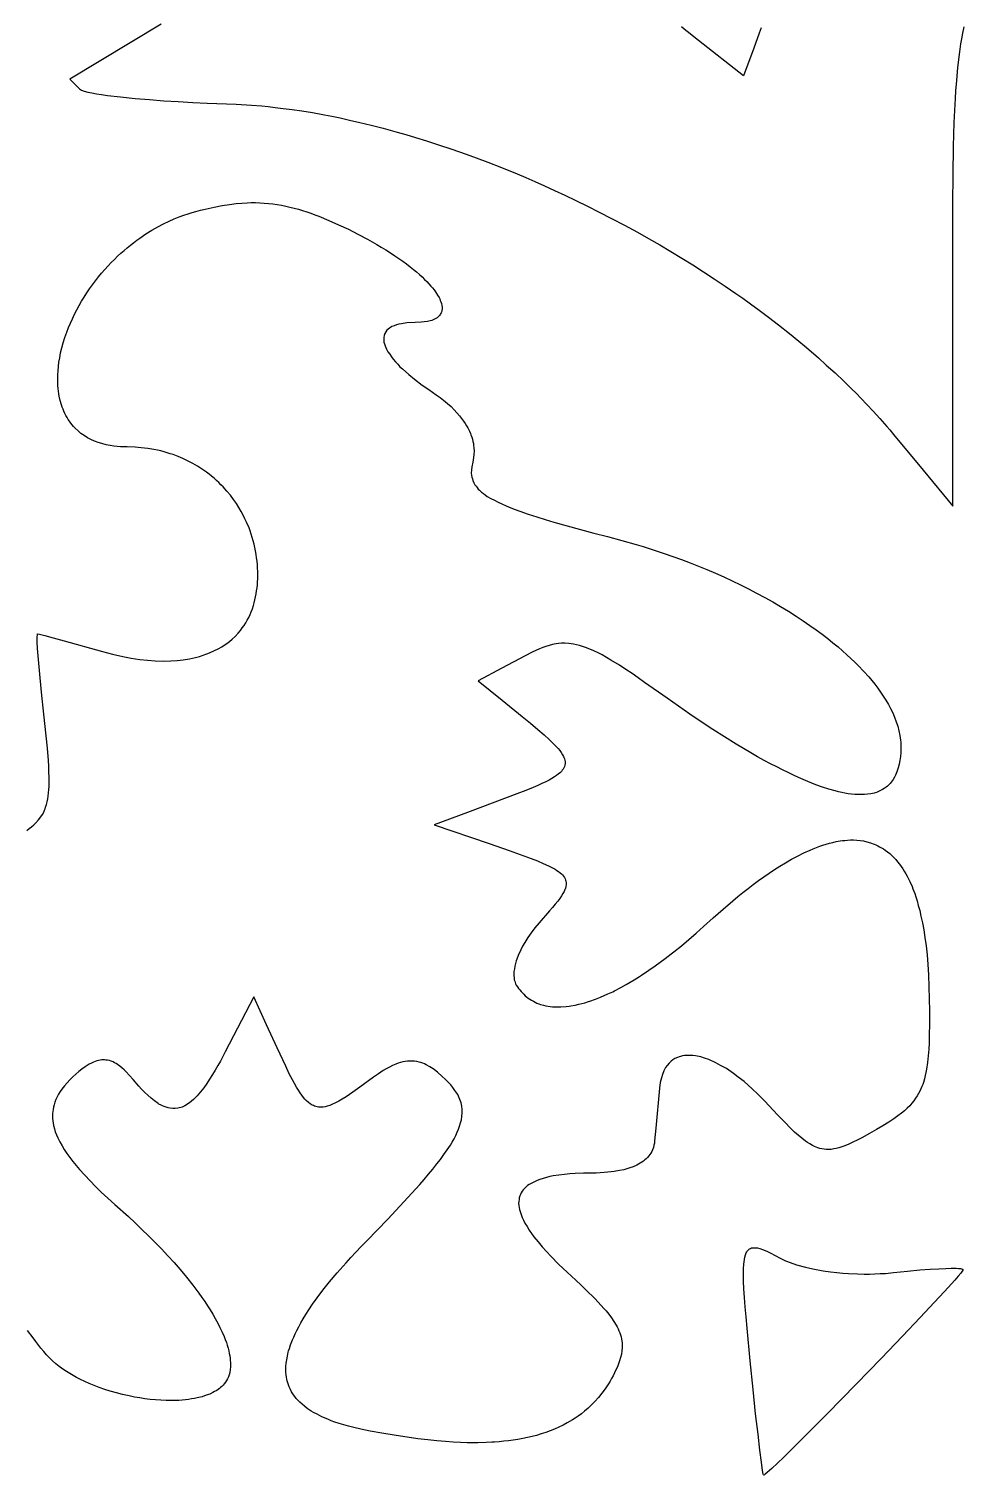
# Model space of a CAD drawing. Extents: x -500 to 500, y -1000 to 1000.
# Drawn here: x -171.7 to -77.3, y 63.5 to 209.4 of the extents above; entities that cross this region are included whole.
import ezdxf

# ---------------------------------------------------------------- set-up
doc = ezdxf.new("R2010")
doc.units = 0
doc.layers.add('APS_GEOMETR_', color=18, linetype='CONTINUOUS')

msp = doc.modelspace()

# ---------------------------------------------------------------- linework, layer by layer
at = {"layer": 'APS_GEOMETR_'}
for points in [[(-158.33, 209.87), (-167.55, 204.31), (-166.74, 203.49), (-166.57, 203.32), (-166.48, 203.25), (-166.38, 203.19), (-166.09, 203.09), (-165.74, 203), (-165.34, 202.91), (-164.87, 202.83), (-164.35, 202.75), (-163.76, 202.67), (-162.43, 202.52), (-160.97, 202.37), (-159.52, 202.24), (-158.06, 202.13), (-156.6, 202.04), (-155.14, 201.96), (-153.68, 201.89), (-150.75, 201.77), (-149.22, 201.69), (-148.19, 201.6), (-147.55, 201.54), (-146.82, 201.46), (-146.01, 201.36), (-145.11, 201.25), (-144.13, 201.1), (-143.06, 200.93), (-141.87, 200.71), (-141.13, 200.56), (-140.28, 200.39), (-139.34, 200.18), (-138.3, 199.95), (-137.16, 199.67), (-135.92, 199.36), (-134.52, 198.97), (-133.65, 198.72), (-132.66, 198.43), (-131.56, 198.09), (-130.34, 197.69), (-129.01, 197.25), (-127.57, 196.74), (-126.55, 196.36), (-125.38, 195.92), (-124.01, 195.38), (-122.42, 194.74), (-121.56, 194.37), (-120.64, 193.98), (-119.67, 193.55), (-118.66, 193.09), (-117.6, 192.6), (-116.49, 192.07), (-115.33, 191.5), (-114.13, 190.9), (-112.89, 190.26), (-111.6, 189.58), (-110.29, 188.87), (-109.16, 188.23), (-108.04, 187.58), (-106.92, 186.92), (-105.82, 186.25), (-104.71, 185.56), (-103.62, 184.86), (-102.53, 184.16), (-101.45, 183.44), (-100.35, 182.68), (-99.66, 182.2), (-98.88, 181.64), (-98.02, 181.01), (-97.08, 180.31), (-96.05, 179.52), (-94.95, 178.65), (-94.01, 177.88), (-93.42, 177.39), (-92.76, 176.83), (-92.03, 176.19), (-91.23, 175.47), (-90.35, 174.68), (-89.42, 173.81), (-88.68, 173.08), (-88.22, 172.62), (-87.7, 172.1), (-87.13, 171.5), (-86.51, 170.83), (-85.84, 170.09), (-85.12, 169.27), (-84.82, 168.92), (-84.44, 168.46), (-81.46, 164.85), (-78.48, 161.23), (-78.48, 185.66), (-78.47, 191.76), (-78.44, 194.64), (-78.4, 197.52), (-78.36, 198.72), (-78.32, 199.93), (-78.27, 201.14), (-78.21, 202.34), (-78.16, 203.12), (-78.07, 204.17), (-77.95, 205.49), (-77.77, 207.06), (-77.65, 207.87), (-77.56, 208.38), (-77.46, 208.95), (-77.33, 209.59)], [(-97.82, 209.49), (-97.99, 208.96), (-98.54, 207.44), (-99.59, 204.63), (-104.13, 208.2), (-105.26, 209.1), (-105.56, 209.35), (-105.85, 209.6)], [(-171.88, 128.53), (-171.64, 128.7), (-171.4, 128.88), (-171.17, 129.07), (-170.96, 129.28), (-170.69, 129.59), (-170.47, 129.88), (-170.3, 130.14), (-170.18, 130.37), (-170.09, 130.56), (-170.04, 130.71), (-169.99, 130.86), (-169.91, 131.14), (-169.83, 131.42), (-169.77, 131.7), (-169.72, 131.99), (-169.69, 132.31), (-169.66, 132.64), (-169.64, 132.96), (-169.63, 133.29), (-169.63, 133.86), (-169.65, 134.43), (-169.67, 135.01), (-169.7, 135.58), (-169.81, 136.82), (-169.93, 138.05), (-170.17, 140.26), (-170.41, 142.46), (-170.62, 144.67), (-170.71, 145.78), (-170.8, 146.88), (-170.83, 147.5), (-170.84, 147.95), (-170.82, 148.35), (-170.81, 148.36), (-170.59, 148.31), (-170.07, 148.18), (-169.24, 147.96), (-168.11, 147.65), (-164.25, 146.56), (-163.23, 146.3), (-162.2, 146.06), (-161.35, 145.9), (-160.49, 145.77), (-159.71, 145.69), (-158.92, 145.64), (-158.14, 145.61), (-157.35, 145.62), (-156.73, 145.66), (-156.1, 145.74), (-155.48, 145.84), (-154.87, 145.96), (-154.46, 146.08), (-154.08, 146.2), (-153.74, 146.32), (-153.44, 146.44), (-152.94, 146.66), (-152.57, 146.84), (-152.2, 147.05), (-151.98, 147.2), (-151.72, 147.37), (-151.45, 147.57), (-151.17, 147.82), (-150.87, 148.1), (-150.57, 148.42), (-150.33, 148.7), (-150.15, 148.95), (-149.97, 149.2), (-149.8, 149.47), (-149.64, 149.73), (-149.5, 150.01), (-149.36, 150.29), (-149.24, 150.57), (-149.13, 150.86), (-149.02, 151.2), (-148.94, 151.49), (-148.87, 151.79), (-148.8, 152.08), (-148.75, 152.38), (-148.7, 152.68), (-148.66, 152.98), (-148.63, 153.28), (-148.6, 153.58), (-148.59, 153.93), (-148.59, 154.28), (-148.59, 154.63), (-148.61, 154.98), (-148.63, 155.33), (-148.66, 155.67), (-148.7, 156.02), (-148.74, 156.37), (-148.81, 156.71), (-148.88, 157.05), (-148.96, 157.39), (-149.05, 157.73), (-149.14, 158.07), (-149.24, 158.4), (-149.36, 158.73), (-149.47, 159.06), (-149.72, 159.63), (-149.88, 159.96), (-150.05, 160.32), (-150.26, 160.69), (-150.48, 161.08), (-150.74, 161.49), (-151.03, 161.9), (-151.35, 162.33), (-151.7, 162.76), (-152.09, 163.19), (-152.3, 163.4), (-152.52, 163.61), (-152.75, 163.83), (-152.99, 164.04), (-153.24, 164.25), (-153.5, 164.45), (-153.77, 164.66), (-154.05, 164.86), (-154.35, 165.06), (-154.65, 165.25), (-155.13, 165.53), (-155.75, 165.85), (-156.15, 166.03), (-156.61, 166.23), (-157.13, 166.43), (-157.41, 166.52), (-157.71, 166.62), (-158.02, 166.71), (-158.35, 166.8), (-158.7, 166.88), (-159.06, 166.95), (-159.66, 167.05), (-160.35, 167.13), (-160.94, 167.17), (-161.75, 167.2), (-162.18, 167.21), (-162.45, 167.22), (-162.76, 167.25), (-163.1, 167.29), (-163.47, 167.35), (-163.88, 167.43), (-164.31, 167.54), (-164.68, 167.65), (-165.05, 167.79), (-165.41, 167.96), (-165.76, 168.14), (-166.1, 168.35), (-166.42, 168.57), (-166.72, 168.82), (-167, 169.09), (-167.16, 169.26), (-167.3, 169.43), (-167.44, 169.61), (-167.58, 169.79), (-167.7, 169.98), (-167.82, 170.18), (-167.94, 170.38), (-168.04, 170.59), (-168.14, 170.8), (-168.23, 171.01), (-168.31, 171.23), (-168.39, 171.44), (-168.52, 171.88), (-168.62, 172.33), (-168.66, 172.56), (-168.7, 172.82), (-168.73, 173.1), (-168.75, 173.41), (-168.76, 173.75), (-168.77, 174.1), (-168.76, 174.48), (-168.73, 174.89), (-168.69, 175.31), (-168.64, 175.75), (-168.56, 176.21), (-168.47, 176.69), (-168.35, 177.19), (-168.21, 177.7), (-168.05, 178.23), (-167.86, 178.77), (-167.68, 179.24), (-167.49, 179.69), (-167.29, 180.14), (-167.07, 180.59), (-166.85, 181.03), (-166.61, 181.47), (-166.36, 181.9), (-166.1, 182.32), (-165.83, 182.74), (-165.56, 183.15), (-165.27, 183.56), (-164.97, 183.96), (-164.66, 184.35), (-164.35, 184.73), (-164.02, 185.1), (-163.69, 185.47), (-163.37, 185.81), (-163.05, 186.13), (-162.73, 186.44), (-162.4, 186.74), (-162.08, 187.03), (-161.76, 187.3), (-161.44, 187.56), (-161.12, 187.81), (-160.8, 188.05), (-160.49, 188.28), (-159.87, 188.69), (-159.26, 189.07), (-158.67, 189.41), (-158.09, 189.71), (-157.54, 189.97), (-157.01, 190.21), (-156.51, 190.41), (-156.04, 190.58), (-155.6, 190.73), (-155.2, 190.85), (-154.83, 190.96), (-154.35, 191.09), (-153.88, 191.2), (-152.99, 191.4), (-152.18, 191.55), (-151.43, 191.67), (-150.77, 191.75), (-150.18, 191.8), (-149.67, 191.83), (-149.24, 191.85), (-148.8, 191.85), (-148.37, 191.83), (-147.93, 191.81), (-147.5, 191.77), (-147.06, 191.72), (-146.63, 191.66), (-146.19, 191.58), (-145.76, 191.5), (-145.34, 191.4), (-144.91, 191.3), (-144.48, 191.18), (-144.06, 191.06), (-143.65, 190.93), (-143.23, 190.78), (-142.82, 190.63), (-142.42, 190.47), (-141.42, 190.06), (-140.43, 189.62), (-139.45, 189.16), (-138.49, 188.68), (-137.53, 188.17), (-136.59, 187.64), (-136.13, 187.36), (-135.67, 187.08), (-135.21, 186.79), (-134.76, 186.5), (-134.34, 186.22), (-133.95, 185.94), (-133.57, 185.66), (-133.22, 185.39), (-132.89, 185.12), (-132.57, 184.86), (-132.28, 184.6), (-132.01, 184.35), (-131.76, 184.11), (-131.53, 183.88), (-131.32, 183.66), (-131.13, 183.44), (-130.95, 183.24), (-130.8, 183.05), (-130.67, 182.86), (-130.55, 182.69), (-130.44, 182.52), (-130.3, 182.28), (-130.23, 182.14), (-130.17, 181.99), (-130.11, 181.83), (-130.06, 181.66), (-130.02, 181.49), (-130, 181.31), (-129.99, 181.14), (-130.01, 180.97), (-130.06, 180.8), (-130.09, 180.72), (-130.14, 180.64), (-130.19, 180.56), (-130.24, 180.48), (-130.31, 180.41), (-130.39, 180.33), (-130.5, 180.24), (-130.63, 180.16), (-130.76, 180.09), (-130.89, 180.03), (-131.03, 179.97), (-131.18, 179.93), (-131.48, 179.86), (-131.79, 179.81), (-132.1, 179.78), (-132.71, 179.75), (-133.55, 179.72), (-134.1, 179.64), (-134.34, 179.58), (-134.58, 179.51), (-134.82, 179.43), (-135.05, 179.34), (-135.18, 179.26), (-135.31, 179.18), (-135.44, 179.08), (-135.56, 178.97), (-135.67, 178.81), (-135.77, 178.64), (-135.84, 178.45), (-135.88, 178.26), (-135.88, 178.02), (-135.86, 177.79), (-135.81, 177.6), (-135.75, 177.42), (-135.68, 177.24), (-135.6, 177.07), (-135.45, 176.8), (-135.28, 176.55), (-135.1, 176.29), (-134.92, 176.05), (-134.7, 175.79), (-134.47, 175.55), (-134.24, 175.3), (-134, 175.07), (-133.35, 174.5), (-132.79, 174.05), (-132, 173.44), (-131.34, 172.99), (-130.58, 172.47), (-130.2, 172.2), (-129.84, 171.92), (-129.45, 171.59), (-129.09, 171.27), (-128.78, 170.95), (-128.49, 170.65), (-128.24, 170.36), (-128.02, 170.08), (-127.83, 169.81), (-127.66, 169.57), (-127.52, 169.34), (-127.4, 169.13), (-127.23, 168.79), (-127.13, 168.55), (-127.09, 168.44), (-127, 168.2), (-126.93, 167.98), (-126.88, 167.76), (-126.84, 167.55), (-126.81, 167.34), (-126.79, 167.14), (-126.77, 166.77), (-126.79, 166.43), (-126.82, 166.13), (-126.9, 165.67), (-127, 165.19), (-127.04, 164.88), (-127.05, 164.57), (-127.02, 164.36), (-126.99, 164.16), (-126.94, 163.99), (-126.89, 163.83), (-126.78, 163.58), (-126.68, 163.39), (-126.57, 163.24), (-126.46, 163.1), (-126.34, 162.96), (-126.21, 162.83), (-126.03, 162.66), (-125.83, 162.51), (-125.63, 162.36), (-125.43, 162.22), (-125.07, 162.02), (-124.71, 161.82), (-124.34, 161.63), (-123.97, 161.45), (-123.52, 161.26), (-123.07, 161.07), (-122.61, 160.9), (-122.15, 160.73), (-121.3, 160.44), (-120.44, 160.16), (-119.59, 159.89), (-118.73, 159.63), (-117.38, 159.25), (-116.03, 158.87), (-114.67, 158.51), (-113.32, 158.16), (-111.87, 157.77), (-110.43, 157.36), (-109.71, 157.15), (-109, 156.93), (-108.29, 156.7), (-107.58, 156.46), (-106.71, 156.16), (-105.84, 155.84), (-104.98, 155.52), (-104.12, 155.18), (-103.27, 154.83), (-102.42, 154.47), (-101.57, 154.09), (-100.73, 153.7), (-99.9, 153.3), (-99.08, 152.89), (-98.26, 152.46), (-97.45, 152.03), (-96.64, 151.57), (-95.85, 151.11), (-95.06, 150.63), (-94.28, 150.14), (-93.57, 149.67), (-92.9, 149.21), (-92.26, 148.76), (-91.66, 148.31), (-91.09, 147.87), (-90.56, 147.45), (-90.05, 147.03), (-89.59, 146.63), (-89.15, 146.24), (-88.75, 145.87), (-88.37, 145.51), (-88.03, 145.17), (-87.43, 144.54), (-86.95, 144), (-86.64, 143.64), (-86.34, 143.26), (-86.04, 142.88), (-85.76, 142.48), (-85.48, 142.08), (-85.22, 141.66), (-84.97, 141.24), (-84.74, 140.81), (-84.53, 140.38), (-84.34, 139.93), (-84.17, 139.49), (-84.02, 139.03), (-83.9, 138.57), (-83.81, 138.11), (-83.77, 137.87), (-83.75, 137.64), (-83.73, 137.41), (-83.71, 137.17), (-83.71, 136.78), (-83.73, 136.38), (-83.76, 135.98), (-83.81, 135.59), (-83.89, 135.2), (-83.98, 134.82), (-84.11, 134.44), (-84.26, 134.08), (-84.36, 133.88), (-84.5, 133.65), (-84.59, 133.52), (-84.69, 133.39), (-84.8, 133.26), (-84.92, 133.13), (-85.06, 133), (-85.21, 132.88), (-85.38, 132.75), (-85.56, 132.64), (-85.75, 132.54), (-85.96, 132.44), (-86.18, 132.36), (-86.42, 132.29), (-86.74, 132.22), (-87.06, 132.18), (-87.38, 132.14), (-87.71, 132.13), (-88.04, 132.13), (-88.37, 132.15), (-88.7, 132.18), (-89.02, 132.22), (-89.35, 132.28), (-89.68, 132.34), (-90.01, 132.42), (-90.33, 132.5), (-90.97, 132.68), (-91.6, 132.88), (-92.29, 133.13), (-93.11, 133.46), (-93.56, 133.65), (-94.04, 133.86), (-94.55, 134.09), (-95.08, 134.35), (-95.64, 134.63), (-96.23, 134.92), (-96.85, 135.25), (-97.49, 135.59), (-98.16, 135.96), (-98.85, 136.36), (-99.57, 136.78), (-100.31, 137.22), (-101.49, 137.96), (-102.67, 138.71), (-103.84, 139.48), (-105, 140.26), (-106.15, 141.05), (-107.29, 141.85), (-109.57, 143.46), (-110.2, 143.9), (-110.83, 144.34), (-111.47, 144.76), (-112.11, 145.18), (-112.97, 145.71), (-113.85, 146.22), (-114.26, 146.43), (-114.68, 146.63), (-115.1, 146.82), (-115.53, 146.99), (-115.83, 147.09), (-116.13, 147.18), (-116.43, 147.25), (-116.73, 147.32), (-117.2, 147.38), (-117.61, 147.4), (-117.96, 147.4), (-118.25, 147.38), (-118.49, 147.35), (-118.67, 147.32), (-118.84, 147.28), (-119.18, 147.19), (-119.51, 147.08), (-119.84, 146.97), (-120.16, 146.84), (-120.89, 146.5), (-121.61, 146.15), (-123.98, 144.88), (-126.36, 143.6), (-123.94, 141.65), (-121.93, 140.03), (-121.08, 139.33), (-120.34, 138.71), (-119.71, 138.17), (-119.19, 137.69), (-118.82, 137.34), (-118.64, 137.16), (-118.46, 136.97), (-118.29, 136.78), (-118.13, 136.58), (-117.98, 136.37), (-117.85, 136.15), (-117.75, 135.98), (-117.7, 135.87), (-117.65, 135.75), (-117.61, 135.6), (-117.59, 135.45), (-117.59, 135.27), (-117.62, 135.09), (-117.66, 134.96), (-117.72, 134.83), (-117.79, 134.71), (-117.87, 134.59), (-117.96, 134.48), (-118.06, 134.38), (-118.27, 134.19), (-118.44, 134.06), (-118.65, 133.92), (-118.91, 133.76), (-119.2, 133.6), (-119.54, 133.42), (-119.92, 133.24), (-120.34, 133.05), (-120.79, 132.85), (-121.54, 132.54), (-122.44, 132.2), (-124.66, 131.36), (-127.44, 130.34), (-130.8, 129.1), (-125.24, 127.19), (-123.23, 126.49), (-121.73, 125.96), (-121.02, 125.69), (-120.37, 125.44), (-119.78, 125.19), (-119.25, 124.95), (-118.79, 124.71), (-118.59, 124.6), (-118.4, 124.49), (-118.24, 124.37), (-118.09, 124.26), (-117.96, 124.15), (-117.85, 124.04), (-117.73, 123.91), (-117.65, 123.78), (-117.58, 123.65), (-117.53, 123.52), (-117.5, 123.4), (-117.48, 123.28), (-117.47, 123.16), (-117.47, 123.05), (-117.5, 122.86), (-117.54, 122.71), (-117.58, 122.6), (-117.6, 122.55), (-117.68, 122.37), (-117.8, 122.16), (-117.94, 121.93), (-118.12, 121.67), (-118.33, 121.39), (-118.57, 121.08), (-118.84, 120.75), (-119.14, 120.4), (-120.2, 119.21), (-120.62, 118.71), (-121.02, 118.2), (-121.35, 117.72), (-121.66, 117.23), (-121.87, 116.83), (-122.05, 116.47), (-122.31, 115.89), (-122.45, 115.52), (-122.51, 115.36), (-122.58, 115.1), (-122.65, 114.83), (-122.7, 114.56), (-122.74, 114.28), (-122.75, 114.08), (-122.74, 113.87), (-122.73, 113.67), (-122.71, 113.46), (-122.67, 113.32), (-122.63, 113.18), (-122.57, 113.05), (-122.51, 112.92), (-122.4, 112.75), (-122.28, 112.59), (-122.16, 112.43), (-122.03, 112.28), (-121.89, 112.13), (-121.75, 111.99), (-121.61, 111.85), (-121.46, 111.72), (-121.3, 111.6), (-121.13, 111.49), (-120.96, 111.39), (-120.78, 111.29), (-120.61, 111.2), (-120.42, 111.11), (-120.24, 111.04), (-120.05, 110.97), (-119.76, 110.89), (-119.51, 110.83), (-119.1, 110.76), (-118.84, 110.73), (-118.73, 110.73), (-118.35, 110.72), (-118.01, 110.73), (-117.49, 110.76), (-117.16, 110.8), (-117.02, 110.82), (-116.58, 110.9), (-116.2, 110.98), (-115.6, 111.13), (-115.23, 111.25), (-115.08, 111.3), (-114.51, 111.51), (-114.02, 111.7), (-113.26, 112.03), (-112.78, 112.25), (-112.59, 112.35), (-111.97, 112.67), (-111.43, 112.97), (-110.6, 113.45), (-110.09, 113.77), (-109.87, 113.91), (-109.13, 114.42), (-108.49, 114.87), (-107.49, 115.59), (-106.87, 116.06), (-106.61, 116.27), (-105.85, 116.89), (-105.09, 117.53), (-104.35, 118.17), (-103.61, 118.83), (-102.64, 119.71), (-101.65, 120.58), (-100.65, 121.43), (-100.15, 121.85), (-99.64, 122.26), (-99.12, 122.67), (-98.6, 123.07), (-98.08, 123.46), (-97.54, 123.84), (-97.01, 124.21), (-96.46, 124.57), (-95.91, 124.92), (-95.35, 125.26), (-94.75, 125.61), (-94.13, 125.94), (-93.51, 126.25), (-92.87, 126.54), (-92.55, 126.68), (-92.23, 126.81), (-91.9, 126.93), (-91.57, 127.04), (-91.24, 127.14), (-90.9, 127.23), (-90.57, 127.31), (-90.23, 127.39), (-89.84, 127.46), (-89.61, 127.49), (-89.35, 127.52), (-89.08, 127.54), (-88.79, 127.56), (-88.48, 127.56), (-88.16, 127.55), (-87.83, 127.51), (-87.48, 127.46), (-87.13, 127.38), (-86.77, 127.28), (-86.4, 127.14), (-86.22, 127.06), (-86.03, 126.98), (-85.85, 126.88), (-85.66, 126.77), (-85.47, 126.66), (-85.29, 126.53), (-85.06, 126.36), (-84.84, 126.18), (-84.62, 125.99), (-84.42, 125.79), (-84.22, 125.58), (-84.04, 125.36), (-83.86, 125.13), (-83.69, 124.89), (-83.52, 124.65), (-83.37, 124.4), (-83.22, 124.15), (-83.08, 123.9), (-82.82, 123.38), (-82.58, 122.85), (-82.49, 122.62), (-82.31, 122.15), (-82.2, 121.82), (-82.08, 121.42), (-81.95, 120.96), (-81.81, 120.44), (-81.68, 119.86), (-81.54, 119.21), (-81.41, 118.49), (-81.29, 117.71), (-81.17, 116.87), (-81.07, 115.96), (-80.99, 114.98), (-80.93, 113.94), (-80.88, 112.74), (-80.85, 111.53), (-80.83, 110.32), (-80.82, 109.12), (-80.84, 107.78), (-80.86, 107.11), (-80.89, 106.44), (-80.94, 105.77), (-81.01, 105.1), (-81.11, 104.44), (-81.18, 104.11), (-81.25, 103.79), (-81.32, 103.48), (-81.43, 103.11), (-81.5, 102.9), (-81.59, 102.69), (-81.68, 102.47), (-81.79, 102.23), (-81.92, 102), (-82.06, 101.75), (-82.22, 101.5), (-82.4, 101.25), (-82.6, 101), (-82.82, 100.75), (-83.06, 100.5), (-83.33, 100.25), (-83.63, 100), (-84, 99.73), (-84.43, 99.42), (-84.94, 99.09), (-85.52, 98.73), (-86.16, 98.35), (-86.88, 97.94), (-87.66, 97.51), (-88.13, 97.27), (-88.57, 97.06), (-88.97, 96.88), (-89.35, 96.72), (-89.68, 96.6), (-89.98, 96.5), (-90.25, 96.43), (-90.47, 96.39), (-90.73, 96.35), (-90.99, 96.34), (-91.23, 96.35), (-91.46, 96.37), (-91.68, 96.41), (-91.88, 96.45), (-92.08, 96.51), (-92.27, 96.58), (-92.44, 96.65), (-92.61, 96.73), (-92.9, 96.9), (-93.14, 97.05), (-93.33, 97.19), (-93.71, 97.48), (-94.08, 97.79), (-94.44, 98.1), (-94.78, 98.43), (-95.46, 99.11), (-96.12, 99.81), (-97.47, 101.24), (-98.14, 101.91), (-98.71, 102.45), (-99.52, 103.18), (-100.11, 103.64), (-100.6, 104), (-101.31, 104.49), (-101.89, 104.82), (-102.38, 105.08), (-103.08, 105.4), (-103.52, 105.56), (-103.9, 105.67), (-104.43, 105.78), (-104.71, 105.81), (-104.99, 105.83), (-105.27, 105.82), (-105.55, 105.81), (-105.75, 105.77), (-105.93, 105.73), (-106.09, 105.68), (-106.25, 105.62), (-106.51, 105.5), (-106.72, 105.38), (-106.88, 105.26), (-106.99, 105.15), (-107.1, 105.04), (-107.29, 104.8), (-107.44, 104.59), (-107.62, 104.27), (-107.76, 103.89), (-107.86, 103.57), (-107.98, 103.11), (-108.06, 102.51), (-108.44, 98.5), (-108.55, 97.22), (-108.58, 96.99), (-108.62, 96.76), (-108.67, 96.53), (-108.75, 96.31), (-108.83, 96.14), (-108.92, 95.98), (-109.02, 95.83), (-109.14, 95.68), (-109.27, 95.54), (-109.4, 95.41), (-109.54, 95.29), (-109.69, 95.17), (-109.85, 95.06), (-110.01, 94.95), (-110.18, 94.85), (-110.35, 94.76), (-110.7, 94.6), (-111.05, 94.47), (-111.15, 94.44), (-111.36, 94.38), (-111.67, 94.29), (-112.1, 94.2), (-112.63, 94.11), (-112.94, 94.07), (-113.28, 94.04), (-113.64, 94), (-114.03, 93.98), (-114.45, 93.96), (-114.9, 93.95), (-115.73, 93.94), (-116.56, 93.91), (-117.11, 93.87), (-117.66, 93.81), (-118.22, 93.75), (-118.77, 93.67), (-119.11, 93.6), (-119.46, 93.52), (-119.8, 93.42), (-120.14, 93.32), (-120.41, 93.21), (-120.68, 93.08), (-120.94, 92.95), (-121.2, 92.81), (-121.36, 92.69), (-121.52, 92.56), (-121.66, 92.42), (-121.8, 92.27), (-121.9, 92.13), (-122, 91.97), (-122.08, 91.81), (-122.15, 91.65), (-122.2, 91.47), (-122.23, 91.28), (-122.25, 91.1), (-122.27, 90.91), (-122.25, 90.7), (-122.22, 90.49), (-122.18, 90.28), (-122.13, 90.07), (-122.02, 89.78), (-121.9, 89.48), (-121.77, 89.2), (-121.63, 88.91), (-121.42, 88.56), (-121.2, 88.21), (-120.97, 87.87), (-120.73, 87.54), (-120.31, 87.03), (-119.89, 86.53), (-119.46, 86.04), (-119.01, 85.56), (-118.2, 84.75), (-117.36, 83.95), (-116.51, 83.17), (-115.96, 82.65), (-115.45, 82.16), (-114.59, 81.3), (-113.93, 80.59), (-113.67, 80.3), (-113.45, 80.05), (-113.18, 79.71), (-112.91, 79.36), (-112.67, 79), (-112.44, 78.62), (-112.33, 78.43), (-112.23, 78.23), (-112.15, 78.04), (-112.07, 77.84), (-111.99, 77.63), (-111.93, 77.43), (-111.89, 77.22), (-111.85, 77), (-111.83, 76.84), (-111.82, 76.68), (-111.82, 76.34), (-111.85, 76.01), (-111.9, 75.68), (-111.98, 75.35), (-112.08, 75.03), (-112.19, 74.71), (-112.31, 74.41), (-112.45, 74.1), (-112.6, 73.8), (-112.74, 73.5), (-112.9, 73.22), (-113.05, 72.95), (-113.21, 72.69), (-113.54, 72.2), (-113.88, 71.74), (-114.23, 71.31), (-114.58, 70.93), (-114.92, 70.57), (-115.27, 70.24), (-115.61, 69.95), (-115.94, 69.68), (-116.26, 69.44), (-116.57, 69.23), (-116.85, 69.05), (-117.36, 68.75), (-117.78, 68.52), (-118.21, 68.31), (-118.64, 68.12), (-119.09, 67.95), (-119.54, 67.78), (-119.99, 67.64), (-120.46, 67.5), (-120.92, 67.38), (-121.39, 67.27), (-121.86, 67.18), (-122.34, 67.09), (-122.82, 67.02), (-123.29, 66.95), (-123.77, 66.9), (-124.25, 66.85), (-124.72, 66.82), (-124.99, 66.8), (-125.54, 66.77), (-126.37, 66.75), (-126.89, 66.75), (-127.47, 66.76), (-128.13, 66.78), (-128.86, 66.82), (-129.65, 66.87), (-130.51, 66.94), (-131.44, 67.04), (-132.44, 67.15), (-133.51, 67.3), (-134.64, 67.47), (-136.07, 67.71), (-137.26, 67.93), (-138.2, 68.12), (-138.9, 68.28), (-139.43, 68.42), (-139.92, 68.56), (-140.38, 68.7), (-140.8, 68.84), (-141.18, 68.98), (-141.53, 69.12), (-142.14, 69.38), (-142.61, 69.62), (-142.96, 69.81), (-143.19, 69.95), (-143.29, 70.02), (-143.6, 70.22), (-143.87, 70.43), (-144.11, 70.64), (-144.33, 70.84), (-144.53, 71.04), (-144.7, 71.23), (-144.84, 71.41), (-144.97, 71.59), (-145.17, 71.89), (-145.3, 72.14), (-145.38, 72.31), (-145.41, 72.4), (-145.45, 72.49), (-145.52, 72.69), (-145.61, 72.99), (-145.65, 73.17), (-145.69, 73.38), (-145.72, 73.62), (-145.74, 73.87), (-145.74, 74.15), (-145.74, 74.46), (-145.71, 74.78), (-145.67, 75.13), (-145.6, 75.5), (-145.51, 75.89), (-145.48, 76.02), (-145.4, 76.27), (-145.27, 76.64), (-145.08, 77.14), (-144.96, 77.42), (-144.81, 77.74), (-144.65, 78.08), (-144.46, 78.45), (-144.25, 78.84), (-144.01, 79.25), (-143.75, 79.69), (-143.45, 80.15), (-143.07, 80.72), (-142.59, 81.38), (-142.01, 82.14), (-141.34, 82.98), (-140.56, 83.9), (-139.68, 84.9), (-139.21, 85.43), (-138.7, 85.98), (-138.17, 86.54), (-137.6, 87.13), (-135.48, 89.31), (-134.66, 90.18), (-133.84, 91.05), (-133.03, 91.93), (-132.23, 92.82), (-131.79, 93.32), (-131.35, 93.84), (-130.93, 94.35), (-130.51, 94.88), (-130.16, 95.34), (-129.81, 95.82), (-129.48, 96.29), (-129.16, 96.78), (-128.97, 97.09), (-128.79, 97.41), (-128.62, 97.74), (-128.46, 98.07), (-128.34, 98.38), (-128.23, 98.69), (-128.13, 99.01), (-128.04, 99.33), (-127.99, 99.67), (-127.96, 100.02), (-127.97, 100.37), (-128, 100.71), (-128.04, 100.88), (-128.08, 101.05), (-128.13, 101.22), (-128.19, 101.39), (-128.26, 101.55), (-128.33, 101.71), (-128.41, 101.87), (-128.5, 102.02), (-128.69, 102.3), (-128.9, 102.58), (-129.12, 102.85), (-129.34, 103.11), (-129.67, 103.43), (-129.97, 103.7), (-130.44, 104.12), (-130.76, 104.37), (-130.89, 104.47), (-131.23, 104.69), (-131.59, 104.89), (-131.76, 104.96), (-131.94, 105.04), (-132.13, 105.1), (-132.32, 105.16), (-132.55, 105.21), (-132.77, 105.24), (-132.98, 105.25), (-133.16, 105.26), (-133.47, 105.25), (-133.71, 105.22), (-133.95, 105.17), (-134.19, 105.11), (-134.42, 105.04), (-134.65, 104.95), (-134.98, 104.81), (-135.3, 104.65), (-135.62, 104.48), (-135.93, 104.3), (-136.42, 103.98), (-136.91, 103.64), (-138.28, 102.63), (-138.98, 102.13), (-139.68, 101.65), (-140.06, 101.42), (-140.41, 101.21), (-140.74, 101.04), (-141.04, 100.9), (-141.32, 100.79), (-141.57, 100.71), (-141.79, 100.65), (-141.98, 100.61), (-142.14, 100.6), (-142.3, 100.6), (-142.45, 100.62), (-142.59, 100.64), (-142.72, 100.67), (-142.85, 100.71), (-142.97, 100.76), (-143.09, 100.82), (-143.29, 100.94), (-143.46, 101.06), (-143.71, 101.28), (-143.84, 101.42), (-143.98, 101.59), (-144.14, 101.8), (-144.31, 102.04), (-144.49, 102.32), (-144.68, 102.63), (-144.88, 102.98), (-145.09, 103.36), (-145.41, 103.98), (-145.77, 104.73), (-146.63, 106.59), (-147.69, 108.92), (-148.97, 111.73), (-151.86, 106.2), (-152.36, 105.26), (-152.62, 104.8), (-152.89, 104.34), (-153.16, 103.89), (-153.44, 103.44), (-153.73, 102.99), (-154.03, 102.56), (-154.36, 102.14), (-154.53, 101.94), (-154.71, 101.74), (-154.89, 101.55), (-155.08, 101.37), (-155.28, 101.2), (-155.48, 101.04), (-155.63, 100.93), (-155.78, 100.83), (-155.93, 100.75), (-156.07, 100.68), (-156.22, 100.62), (-156.36, 100.57), (-156.5, 100.53), (-156.64, 100.5), (-156.91, 100.47), (-157.16, 100.47), (-157.41, 100.49), (-157.63, 100.53), (-157.84, 100.59), (-158.03, 100.66), (-158.2, 100.73), (-158.34, 100.8), (-158.56, 100.92), (-158.65, 100.99), (-159.01, 101.24), (-159.35, 101.51), (-159.68, 101.8), (-159.99, 102.1), (-160.3, 102.41), (-160.6, 102.74), (-161.17, 103.4), (-161.52, 103.8), (-161.88, 104.19), (-162.08, 104.38), (-162.29, 104.56), (-162.5, 104.74), (-162.72, 104.9), (-162.87, 105), (-163.03, 105.09), (-163.19, 105.17), (-163.36, 105.24), (-163.55, 105.3), (-163.73, 105.34), (-163.9, 105.36), (-164.05, 105.38), (-164.31, 105.37), (-164.5, 105.35), (-164.67, 105.32), (-164.83, 105.27), (-164.99, 105.22), (-165.15, 105.16), (-165.37, 105.05), (-165.59, 104.94), (-165.79, 104.82), (-166, 104.68), (-166.32, 104.44), (-166.63, 104.19), (-166.94, 103.93), (-167.24, 103.66), (-167.53, 103.37), (-167.82, 103.06), (-168.09, 102.75), (-168.35, 102.43), (-168.52, 102.18), (-168.68, 101.92), (-168.82, 101.65), (-168.96, 101.38), (-169.06, 101.1), (-169.14, 100.83), (-169.2, 100.59), (-169.24, 100.36), (-169.29, 99.98), (-169.3, 99.69), (-169.29, 99.45), (-169.26, 99.21), (-169.23, 98.98), (-169.19, 98.74), (-169.1, 98.43), (-169.01, 98.12), (-168.89, 97.81), (-168.77, 97.51), (-168.56, 97.11), (-168.33, 96.71), (-168.1, 96.32), (-167.85, 95.94), (-167.55, 95.52), (-167.23, 95.11), (-166.91, 94.71), (-166.58, 94.32), (-166.04, 93.74), (-165.49, 93.16), (-164.94, 92.6), (-164.38, 92.04), (-163.7, 91.41), (-163.02, 90.79), (-161.64, 89.56), (-160.95, 88.93), (-160.27, 88.28), (-159.6, 87.63), (-158.94, 86.97), (-158.29, 86.3), (-157.65, 85.62), (-157.02, 84.92), (-156.41, 84.22), (-155.76, 83.44), (-155.13, 82.65), (-154.82, 82.24), (-154.52, 81.83), (-154.22, 81.42), (-153.93, 81), (-153.65, 80.58), (-153.38, 80.15), (-153.12, 79.72), (-152.87, 79.28), (-152.63, 78.83), (-152.4, 78.38), (-152.18, 77.92), (-151.98, 77.46), (-151.86, 77.16), (-151.75, 76.86), (-151.66, 76.58), (-151.58, 76.3), (-151.51, 76.03), (-151.46, 75.77), (-151.41, 75.52), (-151.38, 75.28), (-151.36, 75.05), (-151.34, 74.84), (-151.34, 74.44), (-151.36, 74.11), (-151.41, 73.83), (-151.47, 73.6), (-151.55, 73.39), (-151.64, 73.2), (-151.74, 73.02), (-151.85, 72.85), (-151.96, 72.7), (-152.08, 72.56), (-152.21, 72.43), (-152.34, 72.32), (-152.46, 72.21), (-152.71, 72.04), (-152.94, 71.91), (-153.12, 71.81), (-153.42, 71.67), (-153.78, 71.54), (-154.21, 71.4), (-154.7, 71.28), (-154.97, 71.22), (-155.26, 71.17), (-155.56, 71.13), (-155.87, 71.09), (-156.21, 71.06), (-156.55, 71.03), (-156.92, 71.02), (-157.3, 71.01), (-157.83, 71.02), (-158.37, 71.04), (-158.9, 71.08), (-159.44, 71.13), (-159.97, 71.19), (-160.5, 71.27), (-161.03, 71.36), (-161.55, 71.47), (-162.22, 71.62), (-162.85, 71.78), (-163.46, 71.95), (-164.03, 72.14), (-164.58, 72.33), (-165.09, 72.53), (-165.58, 72.73), (-166.03, 72.93), (-166.46, 73.14), (-166.86, 73.34), (-167.22, 73.54), (-167.56, 73.74), (-167.87, 73.93), (-168.15, 74.12), (-168.63, 74.46), (-168.97, 74.72), (-169.29, 75.01), (-169.6, 75.31), (-169.9, 75.62), (-170.18, 75.95), (-170.46, 76.28), (-170.99, 76.96), (-171.26, 77.32), (-171.8, 78.08)]]:
    msp.add_lwpolyline(points, dxfattribs=at)
msp.add_lwpolyline([(-95.88, 85.37), (-95.34, 85.12), (-94.88, 84.93), (-94.23, 84.71), (-93.34, 84.48), (-92.59, 84.31), (-91.54, 84.11), (-90.82, 84.01), (-90.16, 83.93), (-89.56, 83.87), (-89.01, 83.83), (-88.09, 83.78), (-87.4, 83.76), (-86.86, 83.77), (-86.33, 83.78), (-85.8, 83.81), (-85.26, 83.84), (-84.44, 83.92), (-83.04, 84.07), (-81.81, 84.18), (-80.75, 84.26), (-79.87, 84.31), (-79.17, 84.34), (-78.65, 84.35), (-78.13, 84.35), (-77.89, 84.34), (-77.68, 84.32), (-77.6, 84.3), (-77.53, 84.28), (-77.47, 84.25), (-77.44, 84.21), (-77.45, 84.16), (-77.51, 84.07), (-77.67, 83.87), (-77.92, 83.56), (-78.28, 83.14), (-78.61, 82.77), (-79.3, 82.02), (-80.35, 80.89), (-81.76, 79.38), (-83.54, 77.5), (-85.7, 75.26), (-88.23, 72.65), (-91.14, 69.68), (-93.14, 67.67), (-94.81, 66), (-95.52, 65.3), (-96.16, 64.69), (-96.72, 64.17), (-97.19, 63.74), (-97.4, 63.57), (-97.47, 63.52), (-97.54, 63.49), (-97.56, 63.51), (-97.59, 63.59), (-97.66, 63.97), (-97.77, 64.78), (-97.93, 65.99), (-98.12, 67.63), (-98.36, 69.68), (-98.62, 72.14), (-98.91, 75.03), (-99.23, 78.32), (-99.33, 79.45), (-99.42, 80.48), (-99.49, 81.42), (-99.54, 82.28), (-99.57, 83.04), (-99.59, 83.71), (-99.58, 84.3), (-99.55, 84.78), (-99.53, 85.01), (-99.5, 85.24), (-99.46, 85.47), (-99.39, 85.7), (-99.35, 85.8), (-99.31, 85.91), (-99.26, 86), (-99.2, 86.09), (-99.13, 86.17), (-99.06, 86.25), (-98.97, 86.31), (-98.88, 86.36), (-98.77, 86.4), (-98.66, 86.42), (-98.54, 86.43), (-98.42, 86.43), (-98.18, 86.4), (-97.95, 86.34), (-97.68, 86.25), (-97.41, 86.15), (-97.15, 86.03), (-96.89, 85.91), (-96.38, 85.64)], close=True, dxfattribs=at)

doc.saveas('drawing.dxf')
